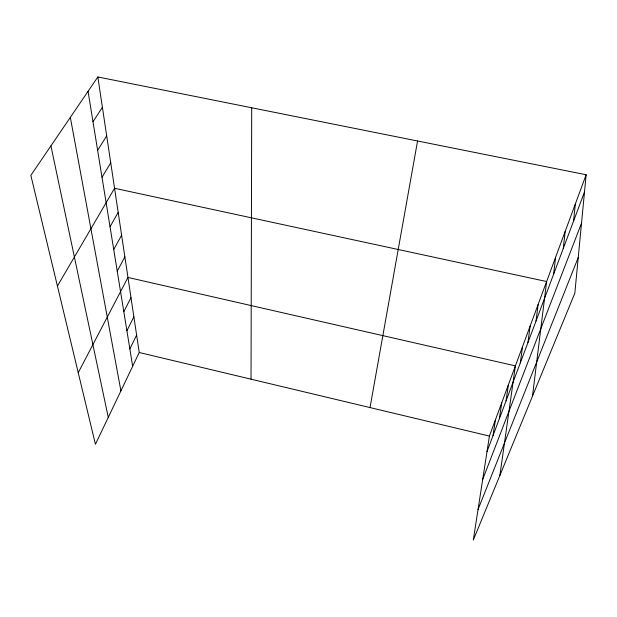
<?xml version="1.0" encoding="UTF-8"?>
<svg xmlns="http://www.w3.org/2000/svg" width="617" height="617" viewBox="0 0 617 617"><rect width="100%" height="100%" fill="white"/><g stroke="black" fill="none" stroke-linecap="round" stroke-linejoin="round"><path stroke-width="0.93" d="M251.026 379.177L251.705 107.774M586.15 174.758L574.828 293.198L473.308 540.045L489.412 436.072L586.15 174.758L97.841 76.955L30.85 175.375L95.427 444.279L139.234 352.5L97.841 76.955M573.54 221.148L575.314 204.026M563.259 248.52L565.157 231.468M553.619 274.21L555.608 257.258M532.479 396.176L546.623 281.537L114.561 188.278L57.427 286.033M536.003 321.125L538.147 304.428M527.936 342.605L530.142 326.046M520.308 362.904L522.568 346.507M499.878 475.437L515.396 365.889L127.958 277.449L78.236 372.683M506.048 400.888L508.385 384.823M499.369 418.673L501.737 402.785M493.029 435.563L495.42 419.845M370.023 407.582L417.562 140.992M487.006 451.613L584.507 191.933M482.695 479.448L581.523 223.153M478.044 509.488L578.245 257.513M129.855 348.952L136.619 335.077M126.909 330.789L133.874 316.806M123.816 311.708L130.989 297.618M117.23 271.125L124.865 256.865M113.729 249.53L121.611 235.2M110.034 226.755L118.186 212.371M102.006 177.272L110.736 162.819M97.633 150.324L106.687 135.871M92.99 121.726L102.399 107.296M139.234 352.5L489.412 436.072M50.918 145.89L108.268 417.377M70.33 117.369L120.917 390.877M88.054 91.324L132.67 366.267"/></g></svg>
